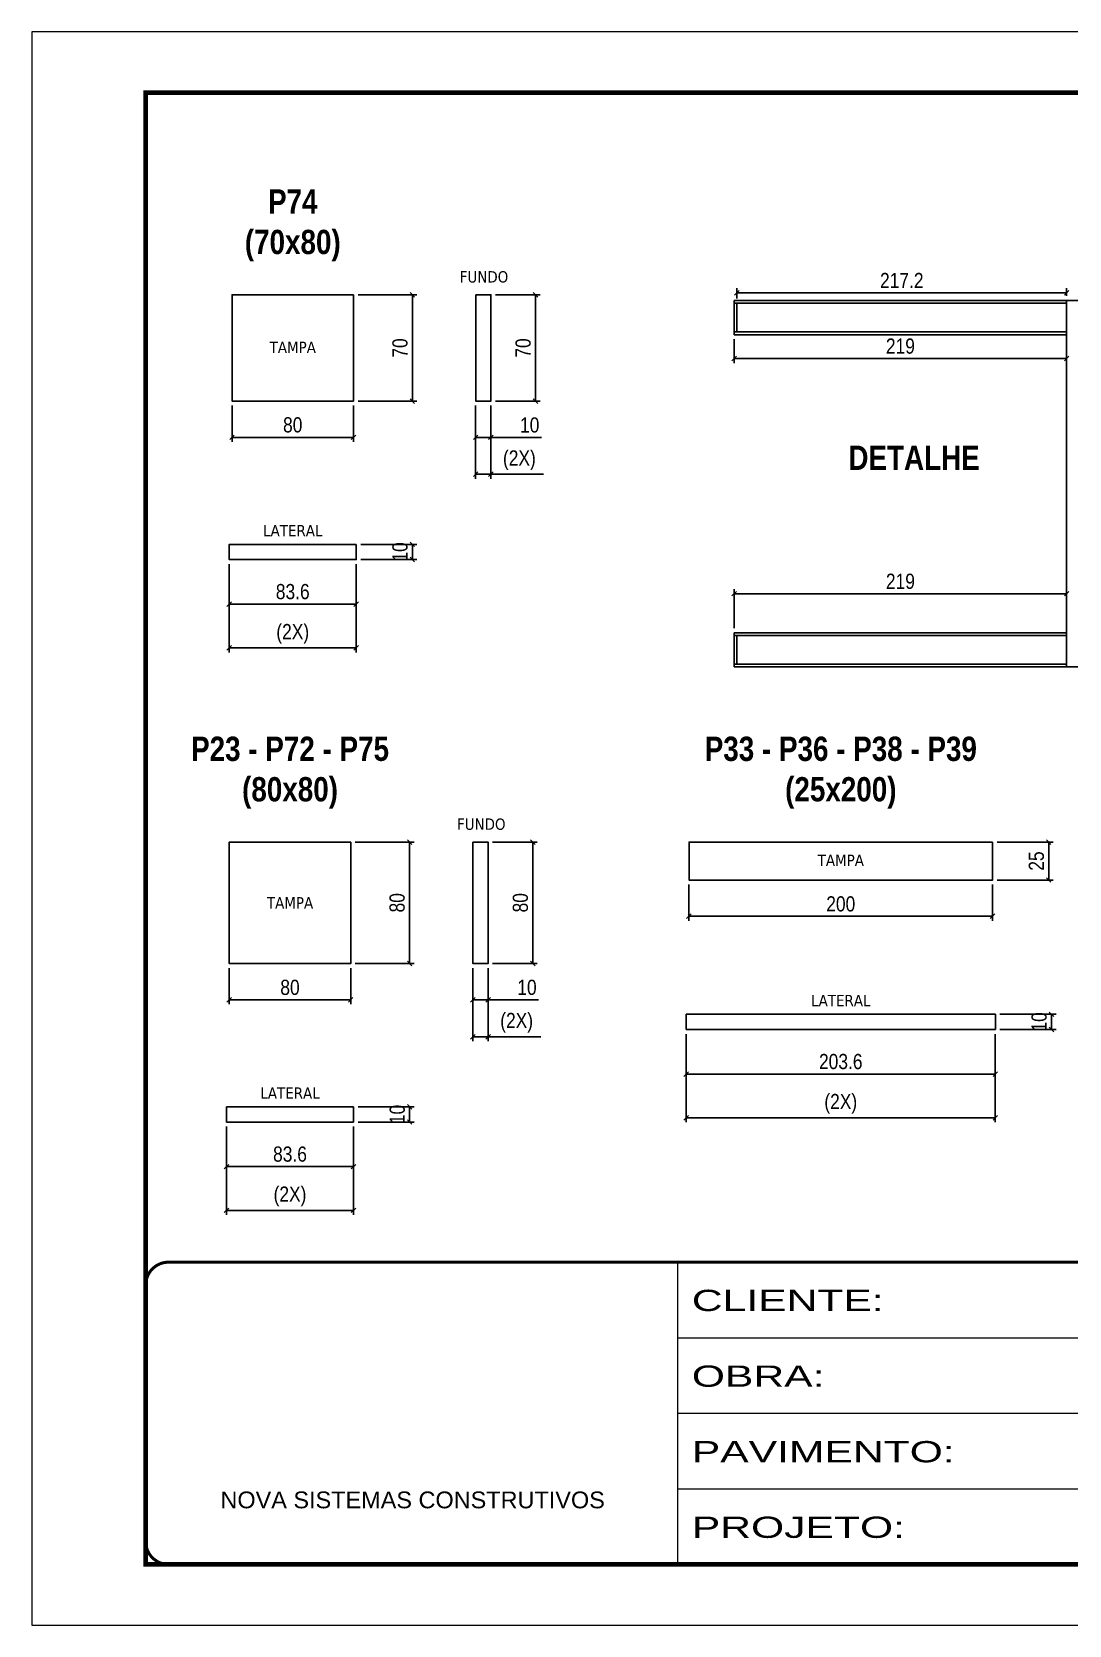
# Model space of a CAD drawing. Extents: x 1959 to 8212, y 239 to 4735.
# Drawn here: x 6727 to 7411, y 2537 to 3587 of the extents above; entities that cross this region are included whole.
import ezdxf

# ---------------------------------------------------------------- set-up
doc = ezdxf.new("R2010")
doc.units = 0
doc.linetypes.add('CONTINUO', pattern=[0])
doc.linetypes.add('DASHED', pattern=[0.75, 0.5, -0.25])
for name, color, linetype in [('COTA', 241, 'Continuous'), ('NOMENCLATURA', 7, 'Continuous'), ('Painéis', 200, 'Continuous'), ('SCO-___-PIL', 5, 'Continuous'), ('texto', 7, 'Continuous')]:
    doc.layers.add(name, color=color, linetype=linetype)
doc.layers.add('Folhas', color=255, linetype='Continuous', lineweight=9)
doc.layers.add('SARRAFO DE PRESSAO', color=251, linetype='DASHED', lineweight=9)
doc.styles.add('ARIAL', font='arial.ttf')
doc.styles.add('COTA TECNICA', font='techl___.ttf', dxfattribs={"height": 10})
doc.styles.add('ROMANC', font='techb___.ttf', dxfattribs={"height": 2.5})
doc.styles.get("Standard").update_dxf_attribs({"font": 'arial.ttf'})
doc.styles.add('Tecnologia', font='')
doc.styles.get('Tecnologia').set_extended_font_data('Forgotten Futurist')
doc.dimstyles.new('PAINEL', dxfattribs={"dimtxt": 10, "dimasz": 3, "dimexe": 3, "dimexo": 3, "dimgap": 3, "dimtad": 1, "dimdec": 1, "dimzin": 12, "dimdsep": 46, "dimtxsty": 'COTA TECNICA', "dimblk1": 'OBLIQUE', "dimblk2": 'OBLIQUE', "dimsah": 1, "dimcen": 0.9, "dimclrd": 4, "dimclre": 4, "dimclrt": 240, "dimadec": 1, "dimazin": 3, "dimtfac": 1, "dimtdec": 1, "dimtmove": 0, "dimatfit": 3, "dimfxl": 1, "dimtolj": 1, "dimtzin": 12, "dimarcsym": 0})

# ---------------------------------------------------------------- blocks, each defined once
blk = doc.blocks.new('9999999999')
at = {"color": 30, "linetype": 'CONTINUO'}
for p, q in [((98564.6, 34230.2), (98564.6, 34429.4)), ((98564.6, 34379.6), (99584, 34379.6)), ((98564.6, 34329.8), (99488, 34329.8)), ((98564.6, 34280), (99488, 34280))]:
    blk.add_line(p, q, dxfattribs=at)
at = {"color": 30, "linetype": 'CONTINUO', "const_width": 2}
blk.add_lwpolyline([(99584, 34230.2), (99584, 34414.4, 0.414214), (99569, 34429.4), (98229, 34429.4, 0.414214), (98214, 34414.4), (98214, 34245.2, 0.414214), (98229, 34230.2), (99584, 34230.2)], format="xyb", dxfattribs=at)
at = {"layer": 'Folhas'}
blk.add_lwpolyline([(98139, 34190.2), (99624, 34190.2), (99624, 35240.2), (98139, 35240.2)], close=True, dxfattribs=at)
at = {"layer": 'Folhas', "color": 30, "const_width": 3}
blk.add_lwpolyline([(98214, 34230.2), (99584, 34230.2), (99584, 35200.2), (98214, 35200.2)], close=True, dxfattribs=at)
at = {"color": 7, "linetype": 'Continuous', "ltscale": 5, "style": 'ARIAL'}
blk.add_text('NOVA SISTEMAS CONSTRUTIVOS', height=11.059, dxfattribs=at).set_placement((98263.2, 34267.2))
at = {"layer": 'Folhas', "color": 7, "style": 'Tecnologia', "width": 1.5}
for s, p in [('CLIENTE:', (98573.7, 34397.2)), ('OBRA:', (98573.7, 34347.3)), ('PAVIMENTO:', (98573.7, 34297.5)), ('PROJETO:', (98573.7, 34247.7))]:
    blk.add_text(s, height=14, dxfattribs=at).set_placement(p)
blk = doc.blocks.new('_Oblique')
at = {"color": 0, "linetype": 'ByBlock', "lineweight": -2}
blk.add_line((-0.5, -0.5), (0.5, 0.5), dxfattribs=at)
blk = doc.blocks.new('*D497')
at = {"layer": 'COTA', "color": 4, "linetype": 'ByBlock', "lineweight": -2, "transparency": 16777216}
for p, q in [((6857.3, 3235.9), (6857.3, 3206.5)), ((6940.9, 3235.9), (6940.9, 3206.5)), ((6940.9, 3209.5), (6857.3, 3209.5))]:
    blk.add_line(p, q, dxfattribs=at)
at = {"layer": 'Defpoints', "color": 0, "linetype": 'ByBlock', "transparency": 16777216}
for p in [(6857.3, 3238.9), (6940.9, 3238.9), (6857.3, 3209.5)]:
    blk.add_point(p, dxfattribs=at)
at = {"layer": 'COTA', "color": 4, "linetype": 'ByBlock', "lineweight": -2, "transparency": 16777216, "xscale": 3, "yscale": 3, "zscale": 3, "rotation": 180}
blk.add_blockref('_Oblique', (6857.3, 3209.5), dxfattribs=at)
at = {"layer": 'COTA', "color": 4, "linetype": 'ByBlock', "lineweight": -2, "transparency": 16777216, "xscale": 3, "yscale": 3, "zscale": 3}
blk.add_blockref('_Oblique', (6940.9, 3209.5), dxfattribs=at)
at = {"layer": 'COTA', "color": 240, "linetype": 'ByBlock', "transparency": 16777216, "insert": (6899.1, 3217.7), "char_height": 10, "attachment_point": 5, "style": 'COTA TECNICA'}
blk.add_mtext('\\A1;83.6', dxfattribs=at)
blk = doc.blocks.new('*D498')
at = {"layer": 'COTA', "color": 4, "linetype": 'ByBlock', "lineweight": -2, "transparency": 16777216}
for p, q in [((6943.9, 3248.9), (6980.9, 3248.9)), ((6977.9, 3248.9), (6977.9, 3238.9)), ((6943.9, 3238.9), (6980.9, 3238.9))]:
    blk.add_line(p, q, dxfattribs=at)
at = {"layer": 'Defpoints', "color": 0, "linetype": 'ByBlock', "transparency": 16777216}
for p in [(6940.9, 3248.9), (6940.9, 3238.9), (6977.9, 3238.9)]:
    blk.add_point(p, dxfattribs=at)
at = {"layer": 'COTA', "color": 4, "linetype": 'ByBlock', "lineweight": -2, "transparency": 16777216, "xscale": 3, "yscale": 3, "zscale": 3}
for p, rotation in [((6977.9, 3248.9), 90), ((6977.9, 3238.9), 270)]:
    blk.add_blockref('_Oblique', p, dxfattribs=dict(at, rotation=rotation))
at = {"layer": 'COTA', "color": 240, "linetype": 'ByBlock', "transparency": 16777216, "insert": (6969.8, 3243.9), "char_height": 10, "attachment_point": 5, "rotation": 90, "style": 'COTA TECNICA'}
blk.add_mtext('\\A1;10', dxfattribs=at)
blk = doc.blocks.new('*D499')
at = {"layer": 'COTA', "color": 4, "linetype": 'ByBlock', "lineweight": -2, "transparency": 16777216}
for p, q in [((6857.3, 3235.9), (6857.3, 3177.7)), ((6940.9, 3235.9), (6940.9, 3177.7)), ((6857.3, 3180.7), (6940.9, 3180.7))]:
    blk.add_line(p, q, dxfattribs=at)
at = {"layer": 'Defpoints', "color": 0, "linetype": 'ByBlock', "transparency": 16777216}
for p in [(6857.3, 3238.9), (6940.9, 3238.9), (6940.9, 3180.7)]:
    blk.add_point(p, dxfattribs=at)
at = {"layer": 'COTA', "color": 4, "linetype": 'ByBlock', "lineweight": -2, "transparency": 16777216, "xscale": 3, "yscale": 3, "zscale": 3, "rotation": 180}
blk.add_blockref('_Oblique', (6857.3, 3180.7), dxfattribs=at)
at = {"layer": 'COTA', "color": 4, "linetype": 'ByBlock', "lineweight": -2, "transparency": 16777216, "xscale": 3, "yscale": 3, "zscale": 3}
blk.add_blockref('_Oblique', (6940.9, 3180.7), dxfattribs=at)
at = {"layer": 'COTA', "color": 240, "linetype": 'ByBlock', "transparency": 16777216, "insert": (6899.1, 3189.9), "char_height": 10, "attachment_point": 5, "style": 'COTA TECNICA'}
blk.add_mtext('\\A1;(2X)', dxfattribs=at)
blk = doc.blocks.new('*D500')
at = {"layer": 'COTA', "color": 4, "linetype": 'ByBlock', "lineweight": -2, "transparency": 16777216}
for p, q in [((7032.6, 3413.3), (7062, 3413.3)), ((7059, 3413.3), (7059, 3343.3)), ((7032.6, 3343.3), (7062, 3343.3))]:
    blk.add_line(p, q, dxfattribs=at)
at = {"layer": 'Defpoints', "color": 0, "linetype": 'ByBlock', "transparency": 16777216}
for p in [(7029.6, 3413.3), (7029.6, 3343.3), (7059, 3343.3)]:
    blk.add_point(p, dxfattribs=at)
at = {"layer": 'COTA', "color": 4, "linetype": 'ByBlock', "lineweight": -2, "transparency": 16777216, "xscale": 3, "yscale": 3, "zscale": 3}
for p, rotation in [((7059, 3413.3), 90), ((7059, 3343.3), 270)]:
    blk.add_blockref('_Oblique', p, dxfattribs=dict(at, rotation=rotation))
at = {"layer": 'COTA', "color": 240, "linetype": 'ByBlock', "transparency": 16777216, "insert": (7050.9, 3378.3), "char_height": 10, "attachment_point": 5, "rotation": 90, "style": 'COTA TECNICA'}
blk.add_mtext('\\A1;70', dxfattribs=at)
blk = doc.blocks.new('*D501')
at = {"layer": 'COTA', "color": 4, "linetype": 'ByBlock', "lineweight": -2, "transparency": 16777216}
for p, q in [((6859.1, 3340.3), (6859.1, 3316.4)), ((6939.1, 3340.3), (6939.1, 3316.4)), ((6939.1, 3319.4), (6859.1, 3319.4))]:
    blk.add_line(p, q, dxfattribs=at)
at = {"layer": 'Defpoints', "color": 0, "linetype": 'ByBlock', "transparency": 16777216}
for p in [(6859.1, 3343.3), (6939.1, 3343.3), (6859.1, 3319.4)]:
    blk.add_point(p, dxfattribs=at)
at = {"layer": 'COTA', "color": 4, "linetype": 'ByBlock', "lineweight": -2, "transparency": 16777216, "xscale": 3, "yscale": 3, "zscale": 3, "rotation": 180}
blk.add_blockref('_Oblique', (6859.1, 3319.4), dxfattribs=at)
at = {"layer": 'COTA', "color": 4, "linetype": 'ByBlock', "lineweight": -2, "transparency": 16777216, "xscale": 3, "yscale": 3, "zscale": 3}
blk.add_blockref('_Oblique', (6939.1, 3319.4), dxfattribs=at)
at = {"layer": 'COTA', "color": 240, "linetype": 'ByBlock', "transparency": 16777216, "insert": (6899.1, 3327.6), "char_height": 10, "attachment_point": 5, "style": 'COTA TECNICA'}
blk.add_mtext('\\A1;80', dxfattribs=at)
blk = doc.blocks.new('*D502')
at = {"layer": 'COTA', "color": 4, "linetype": 'ByBlock', "lineweight": -2, "transparency": 16777216}
for p, q in [((7019.6, 3340.3), (7019.6, 3316.4)), ((7029.6, 3340.3), (7029.6, 3316.4)), ((7019.6, 3319.4), (7029.6, 3319.4)), ((7029.6, 3319.4), (7062.9, 3319.4))]:
    blk.add_line(p, q, dxfattribs=at)
at = {"layer": 'Defpoints', "color": 0, "linetype": 'ByBlock', "transparency": 16777216}
for p in [(7019.6, 3343.3), (7029.6, 3343.3), (7019.6, 3319.4)]:
    blk.add_point(p, dxfattribs=at)
at = {"layer": 'COTA', "color": 4, "linetype": 'ByBlock', "lineweight": -2, "transparency": 16777216, "xscale": 3, "yscale": 3, "zscale": 3, "rotation": 180}
blk.add_blockref('_Oblique', (7019.6, 3319.4), dxfattribs=at)
at = {"layer": 'COTA', "color": 4, "linetype": 'ByBlock', "lineweight": -2, "transparency": 16777216, "xscale": 3, "yscale": 3, "zscale": 3}
blk.add_blockref('_Oblique', (7029.6, 3319.4), dxfattribs=at)
at = {"layer": 'COTA', "color": 240, "linetype": 'ByBlock', "transparency": 16777216, "insert": (7055.2, 3327.5), "char_height": 10, "attachment_point": 5, "style": 'COTA TECNICA'}
blk.add_mtext('\\A1;10', dxfattribs=at)
blk = doc.blocks.new('*D503')
at = {"layer": 'COTA', "color": 4, "linetype": 'ByBlock', "lineweight": -2, "transparency": 16777216}
for p, q in [((7019.6, 3340.3), (7019.6, 3292.1)), ((7029.6, 3340.3), (7029.6, 3292.1)), ((7019.6, 3295.1), (7029.6, 3295.1)), ((7029.6, 3295.1), (7064.3, 3295.1))]:
    blk.add_line(p, q, dxfattribs=at)
at = {"layer": 'Defpoints', "color": 0, "linetype": 'ByBlock', "transparency": 16777216}
for p in [(7019.6, 3343.3), (7029.6, 3343.3), (7029.6, 3295.1)]:
    blk.add_point(p, dxfattribs=at)
at = {"layer": 'COTA', "color": 4, "linetype": 'ByBlock', "lineweight": -2, "transparency": 16777216, "xscale": 3, "yscale": 3, "zscale": 3, "rotation": 180}
blk.add_blockref('_Oblique', (7019.6, 3295.1), dxfattribs=at)
at = {"layer": 'COTA', "color": 4, "linetype": 'ByBlock', "lineweight": -2, "transparency": 16777216, "xscale": 3, "yscale": 3, "zscale": 3}
blk.add_blockref('_Oblique', (7029.6, 3295.1), dxfattribs=at)
at = {"layer": 'COTA', "color": 240, "linetype": 'ByBlock', "transparency": 16777216, "insert": (7048.4, 3304.3), "char_height": 10, "attachment_point": 5, "style": 'COTA TECNICA'}
blk.add_mtext('\\A1;(2X)', dxfattribs=at)
blk = doc.blocks.new('*D504')
at = {"layer": 'COTA', "color": 4, "linetype": 'ByBlock', "lineweight": -2, "transparency": 16777216}
for p, q in [((6942.1, 3413.3), (6980.9, 3413.3)), ((6977.9, 3343.3), (6977.9, 3413.3)), ((6942.1, 3343.3), (6980.9, 3343.3))]:
    blk.add_line(p, q, dxfattribs=at)
at = {"layer": 'Defpoints', "color": 0, "linetype": 'ByBlock', "transparency": 16777216}
for p in [(6939.1, 3413.3), (6977.9, 3413.3), (6939.1, 3343.3)]:
    blk.add_point(p, dxfattribs=at)
at = {"layer": 'COTA', "color": 4, "linetype": 'ByBlock', "lineweight": -2, "transparency": 16777216, "xscale": 3, "yscale": 3, "zscale": 3}
for p, rotation in [((6977.9, 3413.3), 90), ((6977.9, 3343.3), 270)]:
    blk.add_blockref('_Oblique', p, dxfattribs=dict(at, rotation=rotation))
at = {"layer": 'COTA', "color": 240, "linetype": 'ByBlock', "transparency": 16777216, "insert": (6969.8, 3378.3), "char_height": 10, "attachment_point": 5, "rotation": 90, "style": 'COTA TECNICA'}
blk.add_mtext('\\A1;70', dxfattribs=at)
blk = doc.blocks.new('*D505')
at = {"layer": 'COTA', "color": 4, "linetype": 'ByBlock', "lineweight": -2, "transparency": 16777216}
for p, q in [((6855.5, 2865.2), (6855.5, 2835.8)), ((6939.1, 2865.2), (6939.1, 2835.8)), ((6939.1, 2838.8), (6855.5, 2838.8))]:
    blk.add_line(p, q, dxfattribs=at)
at = {"layer": 'Defpoints', "color": 0, "linetype": 'ByBlock', "transparency": 16777216}
for p in [(6855.5, 2868.2), (6939.1, 2868.2), (6855.5, 2838.8)]:
    blk.add_point(p, dxfattribs=at)
at = {"layer": 'COTA', "color": 4, "linetype": 'ByBlock', "lineweight": -2, "transparency": 16777216, "xscale": 3, "yscale": 3, "zscale": 3, "rotation": 180}
blk.add_blockref('_Oblique', (6855.5, 2838.8), dxfattribs=at)
at = {"layer": 'COTA', "color": 4, "linetype": 'ByBlock', "lineweight": -2, "transparency": 16777216, "xscale": 3, "yscale": 3, "zscale": 3}
blk.add_blockref('_Oblique', (6939.1, 2838.8), dxfattribs=at)
at = {"layer": 'COTA', "color": 240, "linetype": 'ByBlock', "transparency": 16777216, "insert": (6897.3, 2847), "char_height": 10, "attachment_point": 5, "style": 'COTA TECNICA'}
blk.add_mtext('\\A1;83.6', dxfattribs=at)
blk = doc.blocks.new('*D506')
at = {"layer": 'COTA', "color": 4, "linetype": 'ByBlock', "lineweight": -2, "transparency": 16777216}
for p, q in [((6942.1, 2878.2), (6979.1, 2878.2)), ((6976.1, 2878.2), (6976.1, 2868.2)), ((6942.1, 2868.2), (6979.1, 2868.2))]:
    blk.add_line(p, q, dxfattribs=at)
at = {"layer": 'Defpoints', "color": 0, "linetype": 'ByBlock', "transparency": 16777216}
for p in [(6939.1, 2878.2), (6939.1, 2868.2), (6976.1, 2868.2)]:
    blk.add_point(p, dxfattribs=at)
at = {"layer": 'COTA', "color": 4, "linetype": 'ByBlock', "lineweight": -2, "transparency": 16777216, "xscale": 3, "yscale": 3, "zscale": 3}
for p, rotation in [((6976.1, 2878.2), 90), ((6976.1, 2868.2), 270)]:
    blk.add_blockref('_Oblique', p, dxfattribs=dict(at, rotation=rotation))
at = {"layer": 'COTA', "color": 240, "linetype": 'ByBlock', "transparency": 16777216, "insert": (6968, 2873.2), "char_height": 10, "attachment_point": 5, "rotation": 90, "style": 'COTA TECNICA'}
blk.add_mtext('\\A1;10', dxfattribs=at)
blk = doc.blocks.new('*D507')
at = {"layer": 'COTA', "color": 4, "linetype": 'ByBlock', "lineweight": -2, "transparency": 16777216}
for p, q in [((6855.5, 2865.2), (6855.5, 2807)), ((6939.1, 2865.2), (6939.1, 2807)), ((6855.5, 2810), (6939.1, 2810))]:
    blk.add_line(p, q, dxfattribs=at)
at = {"layer": 'Defpoints', "color": 0, "linetype": 'ByBlock', "transparency": 16777216}
for p in [(6855.5, 2868.2), (6939.1, 2868.2), (6939.1, 2810)]:
    blk.add_point(p, dxfattribs=at)
at = {"layer": 'COTA', "color": 4, "linetype": 'ByBlock', "lineweight": -2, "transparency": 16777216, "xscale": 3, "yscale": 3, "zscale": 3, "rotation": 180}
blk.add_blockref('_Oblique', (6855.5, 2810), dxfattribs=at)
at = {"layer": 'COTA', "color": 4, "linetype": 'ByBlock', "lineweight": -2, "transparency": 16777216, "xscale": 3, "yscale": 3, "zscale": 3}
blk.add_blockref('_Oblique', (6939.1, 2810), dxfattribs=at)
at = {"layer": 'COTA', "color": 240, "linetype": 'ByBlock', "transparency": 16777216, "insert": (6897.3, 2819.2), "char_height": 10, "attachment_point": 5, "style": 'COTA TECNICA'}
blk.add_mtext('\\A1;(2X)', dxfattribs=at)
blk = doc.blocks.new('*D508')
at = {"layer": 'COTA', "color": 4, "linetype": 'ByBlock', "lineweight": -2, "transparency": 16777216}
for p, q in [((7030.8, 3052.7), (7060.2, 3052.7)), ((7057.2, 3052.7), (7057.2, 2972.7)), ((7030.8, 2972.7), (7060.2, 2972.7))]:
    blk.add_line(p, q, dxfattribs=at)
at = {"layer": 'Defpoints', "color": 0, "linetype": 'ByBlock', "transparency": 16777216}
for p in [(7027.8, 3052.7), (7027.8, 2972.7), (7057.2, 2972.7)]:
    blk.add_point(p, dxfattribs=at)
at = {"layer": 'COTA', "color": 4, "linetype": 'ByBlock', "lineweight": -2, "transparency": 16777216, "xscale": 3, "yscale": 3, "zscale": 3}
for p, rotation in [((7057.2, 3052.7), 90), ((7057.2, 2972.7), 270)]:
    blk.add_blockref('_Oblique', p, dxfattribs=dict(at, rotation=rotation))
at = {"layer": 'COTA', "color": 240, "linetype": 'ByBlock', "transparency": 16777216, "insert": (7049.1, 3012.7), "char_height": 10, "attachment_point": 5, "rotation": 90, "style": 'COTA TECNICA'}
blk.add_mtext('\\A1;80', dxfattribs=at)
blk = doc.blocks.new('*D509')
at = {"layer": 'COTA', "color": 4, "linetype": 'ByBlock', "lineweight": -2, "transparency": 16777216}
for p, q in [((6857.3, 2969.7), (6857.3, 2945.8)), ((6937.3, 2969.7), (6937.3, 2945.8)), ((6937.3, 2948.8), (6857.3, 2948.8))]:
    blk.add_line(p, q, dxfattribs=at)
at = {"layer": 'Defpoints', "color": 0, "linetype": 'ByBlock', "transparency": 16777216}
for p in [(6857.3, 2972.7), (6937.3, 2972.7), (6857.3, 2948.8)]:
    blk.add_point(p, dxfattribs=at)
at = {"layer": 'COTA', "color": 4, "linetype": 'ByBlock', "lineweight": -2, "transparency": 16777216, "xscale": 3, "yscale": 3, "zscale": 3, "rotation": 180}
blk.add_blockref('_Oblique', (6857.3, 2948.8), dxfattribs=at)
at = {"layer": 'COTA', "color": 4, "linetype": 'ByBlock', "lineweight": -2, "transparency": 16777216, "xscale": 3, "yscale": 3, "zscale": 3}
blk.add_blockref('_Oblique', (6937.3, 2948.8), dxfattribs=at)
at = {"layer": 'COTA', "color": 240, "linetype": 'ByBlock', "transparency": 16777216, "insert": (6897.3, 2956.9), "char_height": 10, "attachment_point": 5, "style": 'COTA TECNICA'}
blk.add_mtext('\\A1;80', dxfattribs=at)
blk = doc.blocks.new('*D510')
at = {"layer": 'COTA', "color": 4, "linetype": 'ByBlock', "lineweight": -2, "transparency": 16777216}
for p, q in [((7017.8, 2969.7), (7017.8, 2945.8)), ((7027.8, 2969.7), (7027.8, 2945.8)), ((7017.8, 2948.8), (7027.8, 2948.8)), ((7027.8, 2948.8), (7061.1, 2948.8))]:
    blk.add_line(p, q, dxfattribs=at)
at = {"layer": 'Defpoints', "color": 0, "linetype": 'ByBlock', "transparency": 16777216}
for p in [(7017.8, 2972.7), (7027.8, 2972.7), (7017.8, 2948.8)]:
    blk.add_point(p, dxfattribs=at)
at = {"layer": 'COTA', "color": 4, "linetype": 'ByBlock', "lineweight": -2, "transparency": 16777216, "xscale": 3, "yscale": 3, "zscale": 3, "rotation": 180}
blk.add_blockref('_Oblique', (7017.8, 2948.8), dxfattribs=at)
at = {"layer": 'COTA', "color": 4, "linetype": 'ByBlock', "lineweight": -2, "transparency": 16777216, "xscale": 3, "yscale": 3, "zscale": 3}
blk.add_blockref('_Oblique', (7027.8, 2948.8), dxfattribs=at)
at = {"layer": 'COTA', "color": 240, "linetype": 'ByBlock', "transparency": 16777216, "insert": (7053.4, 2956.9), "char_height": 10, "attachment_point": 5, "style": 'COTA TECNICA'}
blk.add_mtext('\\A1;10', dxfattribs=at)
blk = doc.blocks.new('*D511')
at = {"layer": 'COTA', "color": 4, "linetype": 'ByBlock', "lineweight": -2, "transparency": 16777216}
for p, q in [((7017.8, 2969.7), (7017.8, 2921.4)), ((7027.8, 2969.7), (7027.8, 2921.4)), ((7017.8, 2924.4), (7027.8, 2924.4)), ((7027.8, 2924.4), (7062.5, 2924.4))]:
    blk.add_line(p, q, dxfattribs=at)
at = {"layer": 'Defpoints', "color": 0, "linetype": 'ByBlock', "transparency": 16777216}
for p in [(7017.8, 2972.7), (7027.8, 2972.7), (7027.8, 2924.4)]:
    blk.add_point(p, dxfattribs=at)
at = {"layer": 'COTA', "color": 4, "linetype": 'ByBlock', "lineweight": -2, "transparency": 16777216, "xscale": 3, "yscale": 3, "zscale": 3, "rotation": 180}
blk.add_blockref('_Oblique', (7017.8, 2924.4), dxfattribs=at)
at = {"layer": 'COTA', "color": 4, "linetype": 'ByBlock', "lineweight": -2, "transparency": 16777216, "xscale": 3, "yscale": 3, "zscale": 3}
blk.add_blockref('_Oblique', (7027.8, 2924.4), dxfattribs=at)
at = {"layer": 'COTA', "color": 240, "linetype": 'ByBlock', "transparency": 16777216, "insert": (7046.6, 2933.6), "char_height": 10, "attachment_point": 5, "style": 'COTA TECNICA'}
blk.add_mtext('\\A1;(2X)', dxfattribs=at)
blk = doc.blocks.new('*D512')
at = {"layer": 'COTA', "color": 4, "linetype": 'ByBlock', "lineweight": -2, "transparency": 16777216}
for p, q in [((6940.3, 3052.7), (6979.1, 3052.7)), ((6976.1, 2972.7), (6976.1, 3052.7)), ((6940.3, 2972.7), (6979.1, 2972.7))]:
    blk.add_line(p, q, dxfattribs=at)
at = {"layer": 'Defpoints', "color": 0, "linetype": 'ByBlock', "transparency": 16777216}
for p in [(6937.3, 3052.7), (6976.1, 3052.7), (6937.3, 2972.7)]:
    blk.add_point(p, dxfattribs=at)
at = {"layer": 'COTA', "color": 4, "linetype": 'ByBlock', "lineweight": -2, "transparency": 16777216, "xscale": 3, "yscale": 3, "zscale": 3}
for p, rotation in [((6976.1, 3052.7), 90), ((6976.1, 2972.7), 270)]:
    blk.add_blockref('_Oblique', p, dxfattribs=dict(at, rotation=rotation))
at = {"layer": 'COTA', "color": 240, "linetype": 'ByBlock', "transparency": 16777216, "insert": (6967.9, 3012.7), "char_height": 10, "attachment_point": 5, "rotation": 90, "style": 'COTA TECNICA'}
blk.add_mtext('\\A1;80', dxfattribs=at)
blk = doc.blocks.new('*D513')
at = {"layer": 'COTA', "color": 4, "linetype": 'ByBlock', "lineweight": -2, "transparency": 16777216}
for p, q in [((7189.9, 3193.7), (7189.9, 3219.4)), ((7408.9, 3216.4), (7189.9, 3216.4)), ((7408.9, 3193.7), (7408.9, 3219.4))]:
    blk.add_line(p, q, dxfattribs=at)
at = {"layer": 'Defpoints', "color": 0, "linetype": 'ByBlock', "transparency": 16777216}
for p in [(7189.9, 3216.4), (7189.9, 3190.7), (7408.9, 3190.7)]:
    blk.add_point(p, dxfattribs=at)
at = {"layer": 'COTA', "color": 4, "linetype": 'ByBlock', "lineweight": -2, "transparency": 16777216, "xscale": 3, "yscale": 3, "zscale": 3, "rotation": 180}
blk.add_blockref('_Oblique', (7189.9, 3216.4), dxfattribs=at)
at = {"layer": 'COTA', "color": 4, "linetype": 'ByBlock', "lineweight": -2, "transparency": 16777216, "xscale": 3, "yscale": 3, "zscale": 3}
blk.add_blockref('_Oblique', (7408.9, 3216.4), dxfattribs=at)
at = {"layer": 'COTA', "color": 240, "linetype": 'ByBlock', "transparency": 16777216, "insert": (7299.4, 3224.5), "char_height": 10, "attachment_point": 5, "style": 'COTA TECNICA'}
blk.add_mtext('\\A1;219', dxfattribs=at)
blk = doc.blocks.new('*D514')
at = {"layer": 'COTA', "color": 4, "linetype": 'ByBlock', "lineweight": -2, "transparency": 16777216}
for p, q in [((7189.9, 3384.1), (7189.9, 3368.4)), ((7408.9, 3384.1), (7408.9, 3368.4)), ((7189.9, 3371.4), (7408.9, 3371.4))]:
    blk.add_line(p, q, dxfattribs=at)
at = {"layer": 'Defpoints', "color": 0, "linetype": 'ByBlock', "transparency": 16777216}
for p in [(7189.9, 3387.1), (7408.9, 3387.1), (7408.9, 3371.4)]:
    blk.add_point(p, dxfattribs=at)
at = {"layer": 'COTA', "color": 4, "linetype": 'ByBlock', "lineweight": -2, "transparency": 16777216, "xscale": 3, "yscale": 3, "zscale": 3, "rotation": 180}
blk.add_blockref('_Oblique', (7189.9, 3371.4), dxfattribs=at)
at = {"layer": 'COTA', "color": 4, "linetype": 'ByBlock', "lineweight": -2, "transparency": 16777216, "xscale": 3, "yscale": 3, "zscale": 3}
blk.add_blockref('_Oblique', (7408.9, 3371.4), dxfattribs=at)
at = {"layer": 'COTA', "color": 240, "linetype": 'ByBlock', "transparency": 16777216, "insert": (7299.4, 3379.5), "char_height": 10, "attachment_point": 5, "style": 'COTA TECNICA'}
blk.add_mtext('\\A1;219', dxfattribs=at)
blk = doc.blocks.new('*D374')
at = {"layer": 'COTA', "color": 4, "linetype": 'ByBlock', "lineweight": -2, "transparency": 16777216}
for p, q in [((7191.7, 3410.9), (7191.7, 3417.7)), ((7408.9, 3414.7), (7191.7, 3414.7)), ((7408.9, 3412.7), (7408.9, 3417.7))]:
    blk.add_line(p, q, dxfattribs=at)
at = {"layer": 'Defpoints', "color": 0, "linetype": 'ByBlock', "transparency": 16777216}
for p in [(7191.7, 3414.7), (7191.7, 3407.9), (7408.9, 3409.7)]:
    blk.add_point(p, dxfattribs=at)
at = {"layer": 'COTA', "color": 4, "linetype": 'ByBlock', "lineweight": -2, "transparency": 16777216, "xscale": 3, "yscale": 3, "zscale": 3, "rotation": 180}
blk.add_blockref('_Oblique', (7191.7, 3414.7), dxfattribs=at)
at = {"layer": 'COTA', "color": 4, "linetype": 'ByBlock', "lineweight": -2, "transparency": 16777216, "xscale": 3, "yscale": 3, "zscale": 3}
blk.add_blockref('_Oblique', (7408.9, 3414.7), dxfattribs=at)
at = {"layer": 'COTA', "color": 240, "linetype": 'ByBlock', "transparency": 16777216, "insert": (7300.3, 3422.8), "char_height": 10, "attachment_point": 5, "style": 'COTA TECNICA'}
blk.add_mtext('\\A1;217.2', dxfattribs=at)
blk = doc.blocks.new('*D485')
at = {"layer": 'COTA', "color": 4, "linetype": 'ByBlock', "lineweight": -2, "transparency": 16777216}
for p, q in [((7158.3, 2926.2), (7158.3, 2896.8)), ((7361.9, 2926.2), (7361.9, 2896.8)), ((7361.9, 2899.8), (7158.3, 2899.8))]:
    blk.add_line(p, q, dxfattribs=at)
at = {"layer": 'Defpoints', "color": 0, "linetype": 'ByBlock', "transparency": 16777216}
for p in [(7158.3, 2929.2), (7361.9, 2929.2), (7158.3, 2899.8)]:
    blk.add_point(p, dxfattribs=at)
at = {"layer": 'COTA', "color": 4, "linetype": 'ByBlock', "lineweight": -2, "transparency": 16777216, "xscale": 3, "yscale": 3, "zscale": 3, "rotation": 180}
blk.add_blockref('_Oblique', (7158.3, 2899.8), dxfattribs=at)
at = {"layer": 'COTA', "color": 4, "linetype": 'ByBlock', "lineweight": -2, "transparency": 16777216, "xscale": 3, "yscale": 3, "zscale": 3}
blk.add_blockref('_Oblique', (7361.9, 2899.8), dxfattribs=at)
at = {"layer": 'COTA', "color": 240, "linetype": 'ByBlock', "transparency": 16777216, "insert": (7260.1, 2908), "char_height": 10, "attachment_point": 5, "style": 'COTA TECNICA'}
blk.add_mtext('\\A1;203.6', dxfattribs=at)
blk = doc.blocks.new('*D486')
at = {"layer": 'COTA', "color": 4, "linetype": 'ByBlock', "lineweight": -2, "transparency": 16777216}
for p, q in [((7364.9, 2939.2), (7401.9, 2939.2)), ((7398.9, 2939.2), (7398.9, 2929.2)), ((7364.9, 2929.2), (7401.9, 2929.2))]:
    blk.add_line(p, q, dxfattribs=at)
at = {"layer": 'Defpoints', "color": 0, "linetype": 'ByBlock', "transparency": 16777216}
for p in [(7361.9, 2939.2), (7361.9, 2929.2), (7398.9, 2929.2)]:
    blk.add_point(p, dxfattribs=at)
at = {"layer": 'COTA', "color": 4, "linetype": 'ByBlock', "lineweight": -2, "transparency": 16777216, "xscale": 3, "yscale": 3, "zscale": 3}
for p, rotation in [((7398.9, 2939.2), 90), ((7398.9, 2929.2), 270)]:
    blk.add_blockref('_Oblique', p, dxfattribs=dict(at, rotation=rotation))
at = {"layer": 'COTA', "color": 240, "linetype": 'ByBlock', "transparency": 16777216, "insert": (7390.8, 2934.2), "char_height": 10, "attachment_point": 5, "rotation": 90, "style": 'COTA TECNICA'}
blk.add_mtext('\\A1;10', dxfattribs=at)
blk = doc.blocks.new('*D487')
at = {"layer": 'COTA', "color": 4, "linetype": 'ByBlock', "lineweight": -2, "transparency": 16777216}
for p, q in [((7158.3, 2926.2), (7158.3, 2868)), ((7361.9, 2926.2), (7361.9, 2868)), ((7158.3, 2871), (7361.9, 2871))]:
    blk.add_line(p, q, dxfattribs=at)
at = {"layer": 'Defpoints', "color": 0, "linetype": 'ByBlock', "transparency": 16777216}
for p in [(7158.3, 2929.2), (7361.9, 2929.2), (7361.9, 2871)]:
    blk.add_point(p, dxfattribs=at)
at = {"layer": 'COTA', "color": 4, "linetype": 'ByBlock', "lineweight": -2, "transparency": 16777216, "xscale": 3, "yscale": 3, "zscale": 3, "rotation": 180}
blk.add_blockref('_Oblique', (7158.3, 2871), dxfattribs=at)
at = {"layer": 'COTA', "color": 4, "linetype": 'ByBlock', "lineweight": -2, "transparency": 16777216, "xscale": 3, "yscale": 3, "zscale": 3}
blk.add_blockref('_Oblique', (7361.9, 2871), dxfattribs=at)
at = {"layer": 'COTA', "color": 240, "linetype": 'ByBlock', "transparency": 16777216, "insert": (7260.1, 2880.2), "char_height": 10, "attachment_point": 5, "style": 'COTA TECNICA'}
blk.add_mtext('\\A1;(2X)', dxfattribs=at)
blk = doc.blocks.new('*D489')
at = {"layer": 'COTA', "color": 4, "linetype": 'ByBlock', "lineweight": -2, "transparency": 16777216}
for p, q in [((7363.1, 3052.7), (7400.1, 3052.7)), ((7397.1, 3052.7), (7397.1, 3027.7)), ((7363.1, 3027.7), (7400.1, 3027.7))]:
    blk.add_line(p, q, dxfattribs=at)
at = {"layer": 'Defpoints', "color": 0, "linetype": 'ByBlock', "transparency": 16777216}
for p in [(7360.1, 3052.7), (7360.1, 3027.7), (7397.1, 3027.7)]:
    blk.add_point(p, dxfattribs=at)
at = {"layer": 'COTA', "color": 4, "linetype": 'ByBlock', "lineweight": -2, "transparency": 16777216, "xscale": 3, "yscale": 3, "zscale": 3}
for p, rotation in [((7397.1, 3052.7), 90), ((7397.1, 3027.7), 270)]:
    blk.add_blockref('_Oblique', p, dxfattribs=dict(at, rotation=rotation))
at = {"layer": 'COTA', "color": 240, "linetype": 'ByBlock', "transparency": 16777216, "insert": (7389, 3040.2), "char_height": 10, "attachment_point": 5, "rotation": 90, "style": 'COTA TECNICA'}
blk.add_mtext('\\A1;25', dxfattribs=at)
blk = doc.blocks.new('*D490')
at = {"layer": 'COTA', "color": 4, "linetype": 'ByBlock', "lineweight": -2, "transparency": 16777216}
for p, q in [((7160.1, 3024.7), (7160.1, 3000.8)), ((7360.1, 3024.7), (7360.1, 3000.8)), ((7360.1, 3003.8), (7160.1, 3003.8))]:
    blk.add_line(p, q, dxfattribs=at)
at = {"layer": 'Defpoints', "color": 0, "linetype": 'ByBlock', "transparency": 16777216}
for p in [(7160.1, 3027.7), (7360.1, 3027.7), (7160.1, 3003.8)]:
    blk.add_point(p, dxfattribs=at)
at = {"layer": 'COTA', "color": 4, "linetype": 'ByBlock', "lineweight": -2, "transparency": 16777216, "xscale": 3, "yscale": 3, "zscale": 3, "rotation": 180}
blk.add_blockref('_Oblique', (7160.1, 3003.8), dxfattribs=at)
at = {"layer": 'COTA', "color": 4, "linetype": 'ByBlock', "lineweight": -2, "transparency": 16777216, "xscale": 3, "yscale": 3, "zscale": 3}
blk.add_blockref('_Oblique', (7360.1, 3003.8), dxfattribs=at)
at = {"layer": 'COTA', "color": 240, "linetype": 'ByBlock', "transparency": 16777216, "insert": (7260.1, 3011.9), "char_height": 10, "attachment_point": 5, "style": 'COTA TECNICA'}
blk.add_mtext('\\A1;200', dxfattribs=at)

msp = doc.modelspace()

# ---------------------------------------------------------------- linework, layer by layer
at = {"layer": 'Painéis'}
for p, q in [((6859.13, 3413.34), (6859.13, 3343.34)), ((6939.13, 3413.34), (6859.13, 3413.34)), ((6939.13, 3343.34), (6939.13, 3413.34)), ((7029.61, 3413.34), (7019.61, 3413.34)), ((7019.61, 3413.34), (7019.61, 3343.34)), ((7029.61, 3343.34), (7029.61, 3413.34)), ((6859.13, 3343.34), (6939.13, 3343.34)), ((7019.61, 3343.34), (7029.61, 3343.34)), ((6857.33, 3248.86), (6857.33, 3238.86)), ((6940.93, 3248.86), (6857.33, 3248.86)), ((6940.93, 3238.86), (6940.93, 3248.86)), ((6857.33, 3238.86), (6940.93, 3238.86)), ((6857.33, 3052.66), (6857.33, 2972.66)), ((6937.33, 3052.66), (6857.33, 3052.66)), ((6937.33, 2972.66), (6937.33, 3052.66)), ((7027.81, 3052.66), (7017.81, 3052.66)), ((7017.81, 3052.66), (7017.81, 2972.66)), ((7027.81, 2972.66), (7027.81, 3052.66)), ((7160.15, 3052.66), (7160.15, 3027.66)), ((7360.15, 3052.66), (7160.15, 3052.66)), ((7360.15, 3027.66), (7360.15, 3052.66)), ((7160.15, 3027.66), (7360.15, 3027.66)), ((6857.33, 2972.66), (6937.33, 2972.66)), ((7017.81, 2972.66), (7027.81, 2972.66)), ((7158.35, 2939.18), (7158.35, 2929.18)), ((7361.95, 2939.18), (7158.35, 2939.18)), ((7361.95, 2929.18), (7361.95, 2939.18)), ((7158.35, 2929.18), (7361.95, 2929.18)), ((6855.53, 2878.18), (6855.53, 2868.18)), ((6939.13, 2878.18), (6855.53, 2878.18)), ((6939.13, 2868.18), (6939.13, 2878.18)), ((6855.53, 2868.18), (6939.13, 2868.18))]:
    msp.add_line(p, q, dxfattribs=at)
for points in [[(6939.13, 3413.34), (6859.13, 3413.34), (6859.13, 3343.34), (6939.13, 3343.34)], [(7019.61, 3413.34), (7019.61, 3343.34), (7029.61, 3343.34), (7029.61, 3413.34)], [(6940.93, 3248.86), (6857.33, 3248.86), (6857.33, 3238.86), (6940.93, 3238.86)], [(6937.33, 3052.66), (6857.33, 3052.66), (6857.33, 2972.66), (6937.33, 2972.66)], [(7017.81, 3052.66), (7017.81, 2972.66), (7027.81, 2972.66), (7027.81, 3052.66)], [(7360.15, 3052.66), (7160.15, 3052.66), (7160.15, 3027.66), (7360.15, 3027.66)], [(7361.95, 2939.18), (7158.35, 2939.18), (7158.35, 2929.18), (7361.95, 2929.18)], [(6939.13, 2878.18), (6855.53, 2878.18), (6855.53, 2868.18), (6939.13, 2868.18)]]:
    msp.add_lwpolyline(points, close=True, dxfattribs=at)
at = {"layer": 'SCO-___-PIL'}
for p, q in [((7431.49, 3409.68), (7189.89, 3409.68)), ((7189.89, 3409.68), (7189.89, 3387.08)), ((7408.89, 3407.88), (7189.89, 3407.88)), ((7191.69, 3407.88), (7191.69, 3388.88)), ((7408.89, 3409.68), (7408.89, 3168.08)), ((7189.89, 3388.88), (7408.89, 3388.88)), ((7189.89, 3387.08), (7408.89, 3387.08)), ((7408.89, 3190.68), (7189.89, 3190.68)), ((7189.89, 3190.68), (7189.89, 3168.08)), ((7408.89, 3188.88), (7189.89, 3188.88)), ((7191.69, 3188.88), (7191.69, 3169.88)), ((7189.89, 3169.88), (7408.89, 3169.88)), ((7189.89, 3168.08), (7431.49, 3168.08))]:
    msp.add_line(p, q, dxfattribs=at)

# ---------------------------------------------------------------- block references
at = {"layer": 'SARRAFO DE PRESSAO', "color": 6, "linetype": 'ByBlock'}
msp.add_blockref('9999999999', (-91411.71, -31653.56), dxfattribs=at)

# ---------------------------------------------------------------- texts
at = {"layer": 'NOMENCLATURA', "char_height": 16, "attachment_point": 2, "style": 'ROMANC'}
for s, width, insert in [('P74\\P(70x80)', 455.2937, (6899.13, 3482.86)), ('DETALHE', 300.2766, (7308.39, 3313.98)), ('P23 - P72 - P75\\P(80x80)', 455.2937, (6897.33, 3122.18)), ('P33 - P36 - P38 - P39\\P(25x200)', 455.2937, (7260.15, 3122.18))]:
    msp.add_mtext_dynamic_manual_height_columns(s, width=width, gutter_width=1, heights=[0], dxfattribs=dict(at, insert=insert))
at = {"layer": 'texto', "color": 0, "char_height": 7.5, "attachment_point": 5}
for s, insert in [('{\\fTahoma|b0|i0|c0|p34;\\C4;FUNDO}', (7025.1, 3425.13)), ('{\\fTahoma|b0|i0|c0|p34;\\C4;TAMPA}', (6899.13, 3378.73)), ('{\\fTahoma|b0|i0|c0|p34;\\C4;LATERAL}', (6899.13, 3257.94)), ('{\\fTahoma|b0|i0|c0|p34;\\C4;FUNDO}', (7023.3, 3064.45)), ('{\\fTahoma|b0|i0|c0|p34;\\C4;TAMPA}', (7260.15, 3040.71)), ('{\\fTahoma|b0|i0|c0|p34;\\C4;TAMPA}', (6897.33, 3012.66)), ('{\\fTahoma|b0|i0|c0|p34;\\C4;LATERAL}', (7260.15, 2948.27)), ('{\\fTahoma|b0|i0|c0|p34;\\C4;LATERAL}', (6897.33, 2887.27))]:
    msp.add_mtext(s, dxfattribs=dict(at, insert=insert))

# ---------------------------------------------------------------- dimensions: what is measured, and where the dimension line sits
at = {"layer": 'COTA', "linetype": 'ByBlock'}
for base, p1, p2, picture, middle in [((7191.69, 3414.7), (7408.89, 3409.68), (7191.69, 3407.88), '*D374', (7300.29, 3422.77)), ((6859.13, 3319.44), (6939.13, 3343.34), (6859.13, 3343.34), '*D501', (6899.13, 3327.57)), ((6857.33, 3209.45), (6940.93, 3238.86), (6857.33, 3238.86), '*D497', (6899.13, 3217.69)), ((7160.15, 3003.77), (7360.15, 3027.66), (7160.15, 3027.66), '*D490', (7260.15, 3011.87)), ((6857.33, 2948.77), (6937.33, 2972.66), (6857.33, 2972.66), '*D509', (6897.33, 2956.89)), ((7158.35, 2899.77), (7361.95, 2929.18), (7158.35, 2929.18), '*D485', (7260.15, 2907.99)), ((6855.53, 2838.77), (6939.13, 2868.18), (6855.53, 2868.18), '*D505', (6897.33, 2847.02))]:
    dim = msp.add_linear_dim(base=base, p1=p1, p2=p2, dimstyle='PAINEL', override={"dimarcsym": 2}, dxfattribs=at)
    dim.commit()
    dim.dimension.update_dxf_attribs({"geometry": picture, "text_midpoint": middle})
for base, p1, p2, angle, picture, middle in [((6977.86, 3413.34), (6939.13, 3343.34), (6939.13, 3413.34), 90, '*D504', (6969.75, 3378.34)), ((7059.02, 3343.34), (7029.61, 3413.34), (7029.61, 3343.34), 90, '*D500', (7050.91, 3378.34)), ((7408.89, 3371.37), (7189.89, 3387.08), (7408.89, 3387.08), 180, '*D514', (7299.39, 3379.46)), ((7189.89, 3216.39), (7408.89, 3190.68), (7189.89, 3190.68), 180, '*D513', (7299.39, 3224.47)), ((6976.06, 3052.66), (6937.33, 2972.66), (6937.33, 3052.66), 90, '*D512', (6967.93, 3012.66)), ((7057.22, 2972.66), (7027.81, 3052.66), (7027.81, 2972.66), 90, '*D508', (7049.09, 3012.66))]:
    dim = msp.add_linear_dim(base=base, p1=p1, p2=p2, angle=angle, dimstyle='PAINEL', override={"dimarcsym": 2}, dxfattribs=at)
    dim.commit()
    dim.dimension.update_dxf_attribs({"geometry": picture, "text_midpoint": middle})
for base, p1, p2, picture, middle in [((7019.61, 3319.44), (7029.61, 3343.34), (7019.61, 3343.34), '*D502', (7055.22, 3319.44)), ((7017.81, 2948.77), (7027.81, 2972.66), (7017.81, 2972.66), '*D510', (7053.42, 2948.77))]:
    dim = msp.add_linear_dim(base=base, p1=p1, p2=p2, dimstyle='PAINEL', override={"dimarcsym": 2}, dxfattribs=at)
    dim.commit()
    dim.dimension.update_dxf_attribs({"geometry": picture, "text_midpoint": middle, "dimtype": 160})
for base, p1, p2, picture, middle in [((7029.61, 3295.06), (7019.61, 3343.34), (7029.61, 3343.34), '*D503', (7048.43, 3304.28)), ((6940.93, 3180.69), (6857.33, 3238.86), (6940.93, 3238.86), '*D499', (6899.13, 3189.91)), ((7027.81, 2924.38), (7017.81, 2972.66), (7027.81, 2972.66), '*D511', (7046.63, 2933.6)), ((7361.95, 2871.01), (7158.35, 2929.18), (7361.95, 2929.18), '*D487', (7260.15, 2880.23)), ((6939.13, 2810.01), (6855.53, 2868.18), (6939.13, 2868.18), '*D507', (6897.33, 2819.23))]:
    dim = msp.add_linear_dim(base=base, p1=p1, p2=p2, text='(2X)', dimstyle='PAINEL', override={"dimarcsym": 2}, dxfattribs=at)
    dim.commit()
    dim.dimension.update_dxf_attribs({"geometry": picture, "text_midpoint": middle})
for base, p1, p2, picture, middle in [((6977.86, 3238.86), (6940.93, 3248.86), (6940.93, 3238.86), '*D498', (6977.86, 3243.86)), ((7397.07, 3027.66), (7360.15, 3052.66), (7360.15, 3027.66), '*D489', (7397.07, 3040.16)), ((7398.87, 2929.18), (7361.95, 2939.18), (7361.95, 2929.18), '*D486', (7398.87, 2934.18)), ((6976.06, 2868.18), (6939.13, 2878.18), (6939.13, 2868.18), '*D506', (6976.06, 2873.18))]:
    dim = msp.add_linear_dim(base=base, p1=p1, p2=p2, angle=90, dimstyle='PAINEL', override={"dimarcsym": 2}, dxfattribs=at)
    dim.commit()
    dim.dimension.update_dxf_attribs({"geometry": picture, "text_midpoint": middle, "dimtype": 160})

doc.saveas('drawing.dxf')
